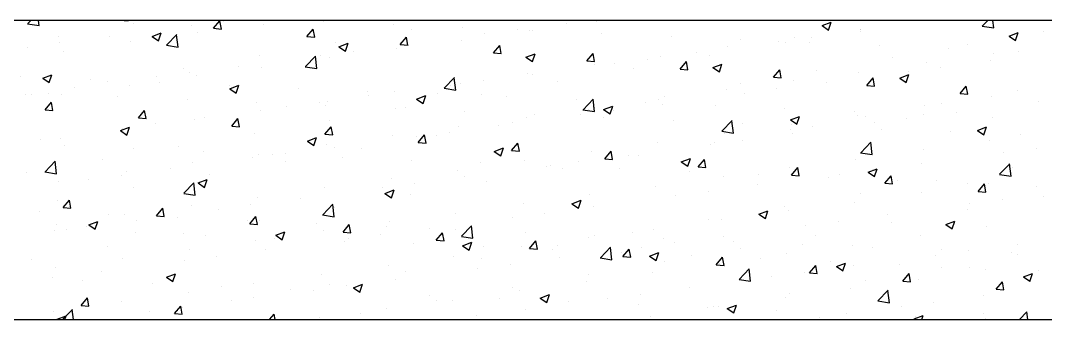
# Model space of a CAD drawing. Header units: millimetres. Extents: x 331487 to 517269, y 198509 to 399936.
# Drawn here: x 444269 to 445057, y 332579 to 332809 of the extents above; entities that cross this region are included whole.
import ezdxf

# ---------------------------------------------------------------- set-up
doc = ezdxf.new("R2010")
doc.units = ezdxf.units.MM
doc.header["$MEASUREMENT"] = 0
doc.layers.add('9th_Column', color=2, linetype='Continuous', lineweight=25)
doc.layers.add('COLUMN', color=6, linetype='Continuous')

msp = doc.modelspace()

# ---------------------------------------------------------------- linework, layer by layer
at = {"layer": '9th_Column'}
for p, q in [((447704.35, 332808.51), (443134.35, 332808.51)), ((442904.35, 332578.51), (447934.35, 332578.51))]:
    msp.add_line(p, q, dxfattribs=at)
at = {"layer": 'COLUMN', "color": 2, "linetype": 'Continuous'}
for p, q in [((444274.13, 332806.03), (444283.03, 332804.65)), ((444274.22, 332806.12), (444276.51, 332808.51)), ((444283.03, 332804.65), (444282.58, 332808.51)), ((444348.22, 332808.51), (444351.35, 332808.24)), ((444351.35, 332808.23), (444351.29, 332808.51)), ((444355.79, 332806.39), (444355.79, 332806.39)), ((444399.82, 332804.52), (444399.82, 332804.52)), ((444417.1, 332802.48), (444421.92, 332808.23)), ((444423.07, 332801.95), (444421.92, 332808.22)), ((444424.86, 332807.82), (444424.86, 332807.82)), ((444455.34, 332805.59), (444455.34, 332805.59)), ((444501.86, 332807.6), (444501.86, 332807.6)), ((444555.24, 332805.34), (444555.24, 332805.34)), ((444688.55, 332806.55), (444688.55, 332806.55)), ((444711.2, 332807.78), (444711.2, 332807.78)), ((444884.93, 332804.53), (444891.93, 332807.22)), ((444884.93, 332804.53), (444889.9, 332801.18)), ((444889.89, 332801.18), (444891.92, 332807.22)), ((445007.94, 332804.13), (445016.84, 332802.75)), ((445008.03, 332804.22), (445012.15, 332808.51)), ((445016.84, 332802.75), (445016.17, 332808.51)), ((444297.47, 332796.38), (444297.47, 332796.38)), ((444336.67, 332796.2), (444336.67, 332796.2)), ((444369.76, 332796.3), (444376.77, 332798.99)), ((444369.76, 332796.3), (444374.74, 332792.95)), ((444374.73, 332792.95), (444376.76, 332798.99)), ((444380.95, 332789.57), (444388.73, 332797.69)), ((444389.75, 332788.1), (444388.65, 332797.6)), ((444404.83, 332799.18), (444404.83, 332799.18)), ((444417.1, 332802.48), (444423.08, 332801.96)), ((444488.82, 332796.21), (444493.65, 332801.95)), ((444488.82, 332796.21), (444494.8, 332795.69)), ((444494.8, 332795.68), (444493.64, 332801.95)), ((444568.94, 332801.43), (444568.94, 332801.43)), ((444608.63, 332803.09), (444608.63, 332803.09)), ((444625.64, 332798.27), (444625.64, 332798.27)), ((444650.68, 332801.57), (444650.68, 332801.57)), ((444659.86, 332800.73), (444659.86, 332800.73)), ((444662.01, 332800.83), (444662.01, 332800.83)), ((444715.39, 332798.58), (444715.39, 332798.58)), ((444768.77, 332796.32), (444768.77, 332796.32)), ((444914.29, 332801.83), (444914.29, 332801.83)), ((444914.37, 332800.3), (444914.37, 332800.3)), ((444914.72, 332801.82), (444914.72, 332801.82)), ((445028.64, 332796.52), (445035.64, 332799.21)), ((445028.64, 332796.52), (445033.61, 332793.17)), ((445033.61, 332793.17), (445035.64, 332799.21)), ((445055.32, 332799.89), (445055.32, 332799.89)), ((444298.8, 332791.22), (444298.8, 332791.22)), ((444353.49, 332792.14), (444353.49, 332792.14)), ((444380.86, 332789.48), (444389.75, 332788.1)), ((444510.62, 332791.42), (444510.62, 332791.42)), ((444513.48, 332788.3), (444520.48, 332790.98)), ((444513.48, 332788.3), (444518.45, 332784.94)), ((444518.45, 332784.94), (444520.47, 332790.98)), ((444560.55, 332789.93), (444565.37, 332795.68)), ((444560.55, 332789.93), (444566.53, 332789.41)), ((444562.49, 332789.96), (444562.49, 332789.96)), ((444566.52, 332789.4), (444565.37, 332795.67)), ((444607.92, 332793.24), (444607.92, 332793.24)), ((444632.28, 332783.66), (444637.1, 332789.4)), ((444638.25, 332783.13), (444637.09, 332789.4)), ((444812.43, 332788.39), (444812.43, 332788.39)), ((444822.16, 332794.07), (444822.16, 332794.07)), ((444851.46, 332792.02), (444851.46, 332792.02)), ((444856.4, 332791.81), (444856.4, 332791.81)), ((444863.78, 332795.43), (444863.78, 332795.43)), ((444875.54, 332791.81), (444875.54, 332791.81)), ((444876.49, 332795.32), (444876.49, 332795.32)), ((444928.92, 332789.56), (444928.92, 332789.56)), ((444997, 332789.88), (444997, 332789.88)), ((444273.76, 332787.92), (444273.76, 332787.92)), ((444301.55, 332784.65), (444301.55, 332784.65)), ((444452.3, 332781.41), (444452.3, 332781.41)), ((444487.67, 332773.02), (444495.46, 332781.13)), ((444496.47, 332771.55), (444495.37, 332781.04)), ((444499.58, 332781.67), (444499.58, 332781.67)), ((444524.61, 332784.97), (444524.61, 332784.97)), ((444557.41, 332786.84), (444557.41, 332786.84)), ((444632.28, 332783.66), (444638.25, 332783.14)), ((444657.19, 332780.29), (444664.19, 332782.98)), ((444657.19, 332780.29), (444662.16, 332776.93)), ((444662.16, 332776.93), (444664.19, 332782.97)), ((444704, 332777.38), (444708.82, 332783.13)), ((444709.98, 332776.85), (444708.82, 332783.12)), ((444760.5, 332780.89), (444760.5, 332780.89)), ((444788.3, 332783.71), (444788.3, 332783.71)), ((444798.08, 332781.8), (444798.08, 332781.8)), ((444982.3, 332787.3), (444982.3, 332787.3)), ((445016.35, 332783.08), (445016.35, 332783.08)), ((445035.68, 332785.04), (445035.68, 332785.04)), ((444436.42, 332773.36), (444436.42, 332773.36)), ((444454.13, 332772.3), (444454.13, 332772.3)), ((444487.58, 332772.93), (444496.48, 332771.55)), ((444506.06, 332779.79), (444506.06, 332779.79)), ((444704, 332777.38), (444709.98, 332776.86)), ((444709.98, 332774.49), (444709.98, 332774.49)), ((444725.4, 332775.43), (444725.4, 332775.43)), ((444750.43, 332778.72), (444750.43, 332778.72)), ((444775.73, 332771.11), (444780.55, 332776.85)), ((444781.7, 332770.58), (444780.55, 332776.85)), ((444800.9, 332772.28), (444807.91, 332774.97)), ((444800.9, 332772.28), (444805.88, 332768.92)), ((444805.87, 332768.92), (444807.9, 332774.96)), ((444938.68, 332779.87), (444938.68, 332779.87)), ((444965.01, 332776.04), (444965.01, 332776.04)), ((444976.25, 332772.47), (444976.25, 332772.47)), ((445014.12, 332777.46), (445014.12, 332777.46)), ((444268.86, 332765.52), (444268.86, 332765.52)), ((444285.74, 332764.05), (444292.74, 332766.74)), ((444290.71, 332760.7), (444292.74, 332766.74)), ((444373.52, 332765.08), (444373.52, 332765.08)), ((444393.98, 332771.4), (444393.98, 332771.4)), ((444398.55, 332768.37), (444398.55, 332768.37)), ((444403.61, 332765.89), (444403.61, 332765.89)), ((444594.39, 332756.46), (444602.18, 332764.58)), ((444603.2, 332755), (444602.09, 332764.49)), ((444658.64, 332767.45), (444658.64, 332767.45)), ((444662.24, 332767.11), (444662.24, 332767.11)), ((444739.77, 332771.79), (444739.77, 332771.79)), ((444775.73, 332771.11), (444781.71, 332770.59)), ((444847.45, 332764.83), (444852.28, 332770.58)), ((444847.45, 332764.83), (444853.43, 332764.31)), ((444853.43, 332764.3), (444852.27, 332770.57)), ((444880.36, 332769.86), (444880.36, 332769.86)), ((444913.07, 332768.54), (444913.07, 332768.54)), ((444944.62, 332764.27), (444951.62, 332766.96)), ((444949.59, 332760.91), (444951.61, 332766.96)), ((444951.21, 332769.18), (444951.21, 332769.18)), ((444285.74, 332764.05), (444290.72, 332760.7)), ((444310.36, 332756.76), (444310.36, 332756.76)), ((444322.24, 332763.27), (444322.24, 332763.27)), ((444335.66, 332761.39), (444335.66, 332761.39)), ((444352.27, 332758.85), (444352.27, 332758.85)), ((444375.62, 332761.01), (444375.62, 332761.01)), ((444429.01, 332758.75), (444429.01, 332758.75)), ((444429.46, 332756.04), (444436.46, 332758.73)), ((444434.42, 332752.69), (444436.45, 332758.73)), ((444482.39, 332756.5), (444482.39, 332756.5)), ((444599.33, 332758.83), (444599.33, 332758.83)), ((444606.7, 332759.95), (444606.7, 332759.95)), ((444624.37, 332762.13), (444624.37, 332762.13)), ((444681.45, 332761.78), (444681.45, 332761.78)), ((444822.05, 332759.85), (444822.05, 332759.85)), ((444862.56, 332762.14), (444862.56, 332762.14)), ((444888.06, 332760.86), (444888.06, 332760.86)), ((444919.18, 332758.56), (444924, 332764.3)), ((444919.18, 332758.56), (444925.16, 332758.04)), ((444925.15, 332758.03), (444924, 332764.3)), ((444944.62, 332764.27), (444949.59, 332760.91)), ((444990.91, 332752.28), (444995.73, 332758.03)), ((444996.88, 332751.75), (444995.72, 332758.02)), ((444272.49, 332751.78), (444272.49, 332751.78)), ((444277.35, 332751.37), (444277.35, 332751.37)), ((444289.94, 332752.09), (444289.94, 332752.09)), ((444300.33, 332751.36), (444300.33, 332751.36)), ((444343.33, 332749.83), (444343.33, 332749.83)), ((444429.46, 332756.04), (444434.43, 332752.69)), ((444535.77, 332754.24), (444535.77, 332754.24)), ((444536.18, 332750.52), (444536.18, 332750.52)), ((444556.19, 332753.55), (444556.19, 332753.55)), ((444573.17, 332748.03), (444580.17, 332750.72)), ((444578.14, 332744.68), (444580.17, 332750.72)), ((444589.15, 332751.99), (444589.15, 332751.99)), ((444594.31, 332756.37), (444603.2, 332754.99)), ((444623.13, 332751.77), (444623.13, 332751.77)), ((444642.53, 332749.73), (444642.53, 332749.73)), ((444763.73, 332749.84), (444763.73, 332749.84)), ((444811.22, 332755.1), (444811.22, 332755.1)), ((444825.15, 332752.58), (444825.15, 332752.58)), ((444850.19, 332755.88), (444850.19, 332755.88)), ((444990.91, 332752.28), (444996.88, 332751.76)), ((445015.14, 332749.79), (445015.14, 332749.79)), ((445035.19, 332754.88), (445035.19, 332754.88)), ((444287.52, 332739.82), (444292.34, 332745.56)), ((444293.5, 332739.29), (444292.34, 332745.55)), ((444396.71, 332747.58), (444396.71, 332747.58)), ((444450.09, 332745.32), (444450.09, 332745.32)), ((444473.27, 332742.23), (444473.27, 332742.23)), ((444498.31, 332745.53), (444498.31, 332745.53)), ((444503.47, 332743.07), (444503.47, 332743.07)), ((444504.85, 332746.5), (444504.85, 332746.5)), ((444556.86, 332740.81), (444556.86, 332740.81)), ((444564.81, 332741.76), (444564.81, 332741.76)), ((444573.17, 332748.03), (444578.14, 332744.68)), ((444695.92, 332747.48), (444695.92, 332747.48)), ((444701.12, 332739.91), (444708.91, 332748.03)), ((444708.77, 332741.2), (444708.77, 332741.2)), ((444709.92, 332738.44), (444708.82, 332747.94)), ((444716.88, 332740.03), (444723.88, 332742.71)), ((444721.85, 332736.67), (444723.88, 332742.71)), ((444749.3, 332745.22), (444749.3, 332745.22)), ((444759.28, 332747.6), (444759.28, 332747.6)), ((444762, 332744.27), (444762, 332744.27)), ((444802.68, 332742.97), (444802.68, 332742.97)), ((444856.06, 332740.71), (444856.06, 332740.71)), ((444963.79, 332742.75), (444963.79, 332742.75)), ((444976.87, 332744.87), (444976.87, 332744.87)), ((445050.97, 332746.33), (445050.97, 332746.33)), ((444287.52, 332739.82), (444293.5, 332739.29)), ((444359.25, 332733.54), (444364.07, 332739.29)), ((444359.25, 332733.54), (444365.23, 332733.02)), ((444365.22, 332733.01), (444364.07, 332739.28)), ((444410.12, 332733.92), (444410.12, 332733.92)), ((444430.97, 332727.27), (444435.79, 332733.01)), ((444436.95, 332726.73), (444435.79, 332733)), ((444452.91, 332739.01), (444452.91, 332739.01)), ((444610.24, 332738.56), (444610.24, 332738.56)), ((444657.42, 332734.16), (444657.42, 332734.16)), ((444663.62, 332736.3), (444663.62, 332736.3)), ((444699.09, 332735.99), (444699.09, 332735.99)), ((444701.03, 332739.82), (444709.92, 332738.44)), ((444705.41, 332739.83), (444705.41, 332739.83)), ((444716.88, 332740.03), (444721.86, 332736.67)), ((444717, 332734.04), (444717, 332734.04)), ((444724.12, 332739.28), (444724.12, 332739.28)), ((444860.59, 332732.02), (444867.6, 332734.7)), ((444865.56, 332728.66), (444867.59, 332734.7)), ((444909.45, 332738.46), (444909.45, 332738.46)), ((444911.86, 332735.25), (444911.86, 332735.25)), ((444918.56, 332734.86), (444918.56, 332734.86)), ((444949.94, 332733.03), (444949.94, 332733.03)), ((444962.83, 332736.2), (444962.83, 332736.2)), ((444987.81, 332738.02), (444987.81, 332738.02)), ((445016.21, 332733.94), (445016.21, 332733.94)), ((444345.43, 332723.79), (444352.43, 332726.48)), ((444347.21, 332725.64), (444347.21, 332725.64)), ((444350.4, 332720.43), (444352.43, 332726.48)), ((444351.05, 332725.56), (444351.05, 332725.56)), ((444372.24, 332728.93), (444372.24, 332728.93)), ((444402.4, 332732.61), (444402.4, 332732.61)), ((444430.97, 332727.27), (444436.95, 332726.74)), ((444502.7, 332720.99), (444507.52, 332726.74)), ((444506.49, 332731.75), (444506.49, 332731.75)), ((444508.67, 332720.46), (444507.52, 332726.73)), ((444605.49, 332726.66), (444605.49, 332726.66)), ((444635.94, 332727.67), (444635.94, 332727.67)), ((444647.09, 332729.81), (444647.09, 332729.81)), ((444770.38, 332731.79), (444770.38, 332731.79)), ((444807.84, 332723.36), (444815.63, 332731.48)), ((444816.65, 332721.89), (444815.54, 332731.39)), ((444823.77, 332729.53), (444823.77, 332729.53)), ((444860.59, 332732.02), (444865.57, 332728.66)), ((444861.35, 332728.85), (444861.35, 332728.85)), ((444877.15, 332727.28), (444877.15, 332727.28)), ((444924.91, 332729.74), (444924.91, 332729.74)), ((444930.53, 332725.02), (444930.53, 332725.02)), ((445004.31, 332724.01), (445011.31, 332726.7)), ((445009.28, 332720.65), (445011.3, 332726.69)), ((444284.06, 332717.32), (444284.06, 332717.32)), ((444299.12, 332718.07), (444299.12, 332718.07)), ((444345.43, 332723.79), (444350.41, 332720.43)), ((444448.17, 332721.74), (444448.17, 332721.74)), ((444489.15, 332715.78), (444496.15, 332718.47)), ((444494.12, 332712.42), (444496.14, 332718.47)), ((444502.7, 332720.99), (444508.68, 332720.47)), ((444554.98, 332720.26), (444554.98, 332720.26)), ((444573.03, 332719.39), (444573.03, 332719.39)), ((444574.43, 332714.71), (444579.25, 332720.46)), ((444580.4, 332714.18), (444579.24, 332720.45)), ((444588.77, 332719.8), (444588.77, 332719.8)), ((444598.06, 332722.68), (444598.06, 332722.68)), ((444807.75, 332723.27), (444816.65, 332721.89)), ((444810, 332721.81), (444810, 332721.81)), ((444860.24, 332724.85), (444860.24, 332724.85)), ((444861.75, 332721.42), (444861.75, 332721.42)), ((444983.91, 332722.77), (444983.91, 332722.77)), ((445004.31, 332724.01), (445009.28, 332720.65)), ((445037.3, 332720.51), (445037.3, 332720.51)), ((444302.35, 332712.43), (444302.35, 332712.43)), ((444355.73, 332710.18), (444355.73, 332710.18)), ((444389.85, 332711.73), (444389.85, 332711.73)), ((444489.15, 332715.78), (444494.12, 332712.43)), ((444503.63, 332713.22), (444503.63, 332713.22)), ((444509.87, 332711.07), (444509.87, 332711.07)), ((444530.45, 332709.79), (444530.45, 332709.79)), ((444574.43, 332714.71), (444580.4, 332714.19)), ((444632.86, 332707.77), (444639.86, 332710.46)), ((444637.83, 332704.42), (444639.86, 332710.46)), ((444646.15, 332708.44), (444650.97, 332714.18)), ((444652.13, 332707.91), (444650.97, 332714.18)), ((444758.06, 332714.31), (444758.06, 332714.31)), ((444798.85, 332713.14), (444798.85, 332713.14)), ((444801.92, 332714.84), (444801.92, 332714.84)), ((444823.88, 332716.44), (444823.88, 332716.44)), ((444914.57, 332706.81), (444922.35, 332714.93)), ((444923.37, 332705.34), (444922.27, 332714.84)), ((444962.58, 332709.46), (444962.58, 332709.46)), ((445013.92, 332716.5), (445013.92, 332716.5)), ((445049.7, 332710.19), (445049.7, 332710.19)), ((444331.54, 332701.72), (444331.54, 332701.72)), ((444409.11, 332707.92), (444409.11, 332707.92)), ((444446.97, 332702.79), (444446.97, 332702.79)), ((444451.69, 332705.72), (444451.69, 332705.72)), ((444462.49, 332705.67), (444462.49, 332705.67)), ((444472, 332706.09), (444472, 332706.09)), ((444515.88, 332703.41), (444515.88, 332703.41)), ((444632.86, 332707.77), (444637.83, 332704.42)), ((444646.15, 332708.44), (444652.13, 332707.92)), ((444707.55, 332707.91), (444707.55, 332707.91)), ((444717.88, 332702.16), (444722.7, 332707.91)), ((444717.88, 332702.16), (444723.86, 332701.64)), ((444723.85, 332701.63), (444722.7, 332707.9)), ((444735.69, 332704.83), (444735.69, 332704.83)), ((444743.6, 332704.83), (444743.6, 332704.83)), ((444776.57, 332699.76), (444783.57, 332702.45)), ((444781.54, 332696.41), (444783.57, 332702.45)), ((444789.6, 332695.89), (444794.42, 332701.63)), ((444795.58, 332695.36), (444794.42, 332701.63)), ((444910.64, 332701.96), (444910.64, 332701.96)), ((444914.48, 332706.72), (444923.37, 332705.34)), ((445024.66, 332706.89), (445024.66, 332706.89)), ((444287.48, 332692.16), (444295.27, 332700.27)), ((444296.28, 332690.69), (444295.18, 332700.18)), ((444383.81, 332694.48), (444383.81, 332694.48)), ((444401.18, 332699.32), (444401.18, 332699.32)), ((444472.13, 332699.78), (444472.13, 332699.78)), ((444569.26, 332701.16), (444569.26, 332701.16)), ((444622.64, 332698.9), (444622.64, 332698.9)), ((444656.21, 332700.87), (444656.21, 332700.87)), ((444672.78, 332696.54), (444672.78, 332696.54)), ((444676.02, 332696.65), (444676.02, 332696.65)), ((444685.28, 332694.82), (444685.28, 332694.82)), ((444697.82, 332699.84), (444697.82, 332699.84)), ((444729.4, 332694.39), (444729.4, 332694.39)), ((444776.57, 332699.76), (444781.55, 332696.41)), ((444789.6, 332695.89), (444795.58, 332695.37)), ((444860.13, 332695.56), (444860.13, 332695.56)), ((444861.33, 332689.61), (444866.15, 332695.36)), ((444867.3, 332689.08), (444866.15, 332695.35)), ((444920.28, 332691.75), (444927.29, 332694.44)), ((444923.63, 332693.59), (444923.63, 332693.59)), ((444925.25, 332688.4), (444927.28, 332694.44)), ((444961.51, 332698.58), (444961.51, 332698.58)), ((445021.29, 332690.26), (445029.08, 332698.37)), ((445030.1, 332688.79), (445028.99, 332698.28)), ((445031.06, 332695.22), (445031.06, 332695.22)), ((444273.22, 332691.71), (444273.22, 332691.71)), ((444287.39, 332692.07), (444296.29, 332690.69)), ((444320.9, 332686.2), (444320.9, 332686.2)), ((444345.94, 332689.49), (444345.94, 332689.49)), ((444349.84, 332692.27), (444349.84, 332692.27)), ((444405.12, 332683.53), (444412.13, 332686.22)), ((444410.09, 332680.17), (444412.12, 332686.21)), ((444413.82, 332689.77), (444413.82, 332689.77)), ((444553.76, 332686.97), (444553.76, 332686.97)), ((444604.27, 332693.37), (444604.27, 332693.37)), ((444609.63, 332688.23), (444609.63, 332688.23)), ((444782.79, 332692.14), (444782.79, 332692.14)), ((444808.79, 332688.52), (444808.79, 332688.52)), ((444836.17, 332689.88), (444836.17, 332689.88)), ((444861.33, 332689.61), (444867.31, 332689.09)), ((444889.55, 332687.62), (444889.55, 332687.62)), ((444898.6, 332690.3), (444898.6, 332690.3)), ((444920.29, 332691.75), (444925.26, 332688.4)), ((444933.06, 332683.34), (444937.88, 332689.08)), ((444939.03, 332682.81), (444937.87, 332689.08)), ((445021.2, 332690.17), (445030.1, 332688.79)), ((444297.9, 332684.78), (444297.9, 332684.78)), ((444355.5, 332679.76), (444355.5, 332679.76)), ((444394.2, 332675.61), (444401.99, 332683.72)), ((444403.01, 332674.14), (444401.9, 332683.63)), ((444405.12, 332683.53), (444410.1, 332680.17)), ((444502.42, 332679.93), (444502.42, 332679.93)), ((444546.72, 332679.95), (444546.72, 332679.95)), ((444548.84, 332675.52), (444555.84, 332678.21)), ((444553.81, 332672.16), (444555.83, 332678.21)), ((444571.75, 332683.24), (444571.75, 332683.24)), ((444626.96, 332684.81), (444626.96, 332684.81)), ((444756.85, 332681.02), (444756.85, 332681.02)), ((444835.45, 332681.98), (444835.45, 332681.98)), ((444933.06, 332683.34), (444939.03, 332682.82)), ((444942.93, 332685.37), (444942.93, 332685.37)), ((444972.75, 332685.21), (444972.75, 332685.21)), ((444996.32, 332683.11), (444996.32, 332683.11)), ((445004.78, 332677.06), (445009.6, 332682.81)), ((445010.76, 332676.53), (445009.6, 332682.8)), ((445012.71, 332683.21), (445012.71, 332683.21)), ((445049.7, 332680.86), (445049.7, 332680.86)), ((444301.4, 332664.6), (444306.22, 332670.34)), ((444307.37, 332664.07), (444306.21, 332670.33)), ((444394.12, 332675.51), (444403.01, 332674.13)), ((444450.48, 332672.43), (444450.48, 332672.43)), ((444483.57, 332671.63), (444483.57, 332671.63)), ((444548.84, 332675.52), (444553.81, 332672.16)), ((444568.64, 332674.8), (444568.64, 332674.8)), ((444692.55, 332667.51), (444699.55, 332670.2)), ((444697.52, 332664.15), (444699.55, 332670.2)), ((444706.34, 332674.62), (444706.34, 332674.62)), ((444772.54, 332673.7), (444772.54, 332673.7)), ((444797.57, 332676.99), (444797.57, 332676.99)), ((444914.43, 332675.19), (444914.43, 332675.19)), ((444961.36, 332676.17), (444961.36, 332676.17)), ((445004.78, 332677.06), (445010.76, 332676.54)), ((445023.39, 332670.75), (445023.39, 332670.75)), ((445055.03, 332673.26), (445055.03, 332673.26)), ((444297.18, 332669.75), (444297.18, 332669.75)), ((444301.4, 332664.6), (444307.37, 332664.07)), ((444373.12, 332658.32), (444377.94, 332664.07)), ((444379.1, 332657.79), (444377.94, 332664.06)), ((444399.97, 332666.03), (444399.97, 332666.03)), ((444420.66, 332663.35), (444420.66, 332663.35)), ((444445.69, 332666.65), (444445.69, 332666.65)), ((444500.93, 332659.05), (444508.72, 332667.17)), ((444509.73, 332657.58), (444508.63, 332667.08)), ((444510.33, 332664.79), (444510.33, 332664.79)), ((444654.99, 332667.58), (444654.99, 332667.58)), ((444692.55, 332667.51), (444697.52, 332664.16)), ((444709.38, 332665.38), (444709.38, 332665.38)), ((444836.26, 332659.5), (444843.26, 332662.19)), ((444841.23, 332656.15), (444843.26, 332662.19)), ((444856.11, 332665.18), (444856.11, 332665.18)), ((444858.91, 332662.27), (444858.91, 332662.27)), ((444909.42, 332668.67), (444909.42, 332668.67)), ((444996.71, 332663.25), (444996.71, 332663.25)), ((444998.36, 332667.45), (444998.36, 332667.45)), ((444282.87, 332661.34), (444282.87, 332661.34)), ((444336.25, 332659.08), (444336.25, 332659.08)), ((444348.62, 332658.99), (444348.62, 332658.99)), ((444357.5, 332655.04), (444357.5, 332655.04)), ((444373.12, 332658.32), (444379.1, 332657.8)), ((444389.64, 332656.82), (444389.64, 332656.82)), ((444443.02, 332654.57), (444443.02, 332654.57)), ((444444.85, 332652.05), (444449.67, 332657.79)), ((444450.82, 332651.52), (444449.67, 332657.78)), ((444452.01, 332654.78), (444452.01, 332654.78)), ((444500.84, 332658.96), (444509.73, 332657.58)), ((444603.05, 332660.08), (444603.05, 332660.08)), ((444646.48, 332657.1), (444646.48, 332657.1)), ((444671.51, 332660.4), (444671.51, 332660.4)), ((444797.79, 332655.17), (444797.79, 332655.17)), ((444807.57, 332655.23), (444807.57, 332655.23)), ((444836.26, 332659.5), (444841.24, 332656.15)), ((444897.33, 332654.15), (444897.33, 332654.15)), ((444935.2, 332659.14), (444935.2, 332659.14)), ((444979.98, 332651.49), (444986.98, 332654.18)), ((444984.94, 332648.14), (444986.97, 332654.18)), ((444294.6, 332646.75), (444294.6, 332646.75)), ((444296.68, 332651.49), (444296.68, 332651.49)), ((444303.96, 332647.9), (444303.96, 332647.9)), ((444319.63, 332650.05), (444319.63, 332650.05)), ((444321.1, 332651.27), (444328.1, 332653.96)), ((444321.1, 332651.27), (444326.08, 332647.92)), ((444326.07, 332647.92), (444328.1, 332653.96)), ((444444.85, 332652.05), (444450.83, 332651.52)), ((444496.4, 332652.31), (444496.4, 332652.31)), ((444501.2, 332646.64), (444501.2, 332646.64)), ((444516.57, 332645.77), (444521.4, 332651.52)), ((444522.55, 332645.24), (444521.39, 332651.51)), ((444549.78, 332650.06), (444549.78, 332650.06)), ((444552.54, 332653.68), (444552.54, 332653.68)), ((444583.32, 332648.79), (444583.32, 332648.79)), ((444603.17, 332647.8), (444603.17, 332647.8)), ((444607.65, 332642.5), (444615.44, 332650.62)), ((444616.46, 332641.03), (444615.35, 332650.53)), ((444755.63, 332647.73), (444755.63, 332647.73)), ((444872.29, 332650.85), (444872.29, 332650.85)), ((444938.39, 332653.24), (444938.39, 332653.24)), ((444979.98, 332651.49), (444984.95, 332648.14)), ((445011.49, 332649.92), (445011.49, 332649.92)), ((444357.34, 332645.65), (444357.34, 332645.65)), ((444393.69, 332644.77), (444393.69, 332644.77)), ((444410.72, 332643.39), (444410.72, 332643.39)), ((444449.26, 332639.14), (444449.26, 332639.14)), ((444464.1, 332641.14), (444464.1, 332641.14)), ((444464.81, 332643.27), (444471.82, 332645.95)), ((444464.81, 332643.27), (444469.79, 332639.91)), ((444469.78, 332639.91), (444471.81, 332645.95)), ((444516.58, 332645.77), (444522.55, 332645.25)), ((444517.49, 332638.88), (444517.49, 332638.88)), ((444520.41, 332640.51), (444520.41, 332640.51)), ((444545.45, 332643.8), (444545.45, 332643.8)), ((444588.3, 332639.5), (444593.12, 332645.24)), ((444588.3, 332639.5), (444594.28, 332638.97)), ((444594.27, 332638.97), (444593.12, 332645.23)), ((444607.56, 332642.41), (444616.46, 332641.03)), ((444656.55, 332645.55), (444656.55, 332645.55)), ((444660.03, 332633.22), (444664.85, 332638.97)), ((444666, 332632.69), (444664.84, 332638.96)), ((444705.12, 332641.33), (444705.12, 332641.33)), ((444709.93, 332643.29), (444709.93, 332643.29)), ((444739.47, 332645.16), (444739.47, 332645.16)), ((444763.31, 332641.04), (444763.31, 332641.04)), ((444809.14, 332642.54), (444809.14, 332642.54)), ((444816.7, 332638.78), (444816.7, 332638.78)), ((444880.07, 332643.23), (444880.07, 332643.23)), ((444960.15, 332642.88), (444960.15, 332642.88)), ((444335.37, 332634.76), (444335.37, 332634.76)), ((444398.75, 332632.74), (444398.75, 332632.74)), ((444457.26, 332632.19), (444457.26, 332632.19)), ((444570.87, 332636.63), (444570.87, 332636.63)), ((444608.53, 332635.26), (444615.53, 332637.95)), ((444608.53, 332635.26), (444613.5, 332631.9)), ((444613.5, 332631.9), (444615.52, 332637.94)), ((444624.25, 332634.37), (444624.25, 332634.37)), ((444653.78, 332634.29), (444653.78, 332634.29)), ((444660.03, 332633.22), (444666, 332632.7)), ((444677.63, 332632.11), (444677.63, 332632.11)), ((444681.15, 332635.15), (444681.15, 332635.15)), ((444714.38, 332625.95), (444722.16, 332634.07)), ((444723.18, 332624.48), (444722.08, 332633.98)), ((444731.75, 332626.95), (444736.57, 332632.69)), ((444737.73, 332626.41), (444736.57, 332632.68)), ((444746.23, 332634.26), (444746.23, 332634.26)), ((444771.27, 332637.55), (444771.27, 332637.55)), ((444821.75, 332633.22), (444821.75, 332633.22)), ((444870.08, 332636.53), (444870.08, 332636.53)), ((444908.21, 332635.38), (444908.21, 332635.38)), ((444923.46, 332634.27), (444923.46, 332634.27)), ((444976.84, 332632.01), (444976.84, 332632.01)), ((444997.08, 332631.31), (444997.08, 332631.31)), ((445034.96, 332636.29), (445034.96, 332636.29)), ((444277.05, 332624.75), (444277.05, 332624.75)), ((444347.41, 332625.7), (444347.41, 332625.7)), ((444394.35, 332623.91), (444394.35, 332623.91)), ((444419.39, 332627.21), (444419.39, 332627.21)), ((444601.84, 332626.79), (444601.84, 332626.79)), ((444622.83, 332625.14), (444622.83, 332625.14)), ((444683.08, 332625.94), (444683.08, 332625.94)), ((444714.29, 332625.86), (444723.18, 332624.48)), ((444731.02, 332629.86), (444731.02, 332629.86)), ((444731.75, 332626.95), (444737.73, 332626.42)), ((444752.24, 332627.25), (444759.24, 332629.94)), ((444752.24, 332627.25), (444757.21, 332623.89)), ((444757.21, 332623.89), (444759.24, 332629.93)), ((444763.43, 332623.21), (444763.43, 332623.21)), ((444784.4, 332627.6), (444784.4, 332627.6)), ((444803.48, 332620.67), (444808.3, 332626.42)), ((444809.45, 332620.14), (444808.3, 332626.41)), ((444837.78, 332625.35), (444837.78, 332625.35)), ((444857.7, 332628.98), (444857.7, 332628.98)), ((444891.16, 332623.09), (444891.16, 332623.09)), ((444972.05, 332628.01), (444972.05, 332628.01)), ((445030.22, 332629.76), (445030.22, 332629.76)), ((445034.9, 332628.25), (445034.9, 332628.25)), ((444295.47, 332618.2), (444295.47, 332618.2)), ((444331.2, 332615.6), (444331.2, 332615.6)), ((444551.33, 332620.39), (444551.33, 332620.39)), ((444564.51, 332615.13), (444564.51, 332615.13)), ((444620.17, 332617.66), (444620.17, 332617.66)), ((444645.2, 332620.96), (444645.2, 332620.96)), ((444803.48, 332620.67), (444809.46, 332620.15)), ((444806.35, 332621.94), (444806.35, 332621.94)), ((444821.1, 332609.4), (444828.89, 332617.51)), ((444829.91, 332607.93), (444828.8, 332617.43)), ((444871.02, 332614.71), (444871.02, 332614.71)), ((444875.2, 332614.39), (444880.03, 332620.14)), ((444881.18, 332613.86), (444880.02, 332620.13)), ((444895.95, 332619.24), (444902.96, 332621.93)), ((444895.95, 332619.24), (444900.93, 332615.88)), ((444900.92, 332615.88), (444902.95, 332621.93)), ((444908.89, 332619.7), (444908.89, 332619.7)), ((444944.54, 332620.84), (444944.54, 332620.84)), ((444976.58, 332618.24), (444976.58, 332618.24)), ((444997.93, 332618.58), (444997.93, 332618.58)), ((445010.27, 332616.63), (445010.27, 332616.63)), ((445051.31, 332616.33), (445051.31, 332616.33)), ((444293.32, 332610.61), (444293.32, 332610.61)), ((444316.36, 332608.25), (444316.36, 332608.25)), ((444380.79, 332611.01), (444387.79, 332613.7)), ((444380.79, 332611.01), (444385.77, 332607.66)), ((444385.76, 332607.66), (444387.79, 332613.7)), ((444499.98, 332613.35), (444499.98, 332613.35)), ((444557.01, 332609.35), (444557.01, 332609.35)), ((444703.9, 332608.04), (444703.9, 332608.04)), ((444705.11, 332613.2), (444705.11, 332613.2)), ((444754.42, 332614.44), (444754.42, 332614.44)), ((444821.01, 332609.31), (444829.91, 332607.93)), ((444845.99, 332611.41), (444845.99, 332611.41)), ((444875.21, 332614.39), (444881.18, 332613.87)), ((444918.26, 332608.23), (444918.26, 332608.23)), ((444946.93, 332608.12), (444951.75, 332613.86)), ((444946.93, 332608.12), (444952.91, 332607.6)), ((444952.9, 332607.59), (444951.75, 332613.86)), ((444958.93, 332609.59), (444958.93, 332609.59)), ((445018.66, 332601.84), (445023.48, 332607.59)), ((445024.63, 332601.31), (445023.47, 332607.58)), ((445039.67, 332611.23), (445046.67, 332613.92)), ((445039.67, 332611.23), (445044.64, 332607.88)), ((445044.64, 332607.87), (445046.66, 332613.92)), ((444369.74, 332605.99), (444369.74, 332605.99)), ((444397.53, 332599.45), (444397.53, 332599.45)), ((444423.12, 332603.74), (444423.12, 332603.74)), ((444448.05, 332605.85), (444448.05, 332605.85)), ((444476.51, 332601.48), (444476.51, 332601.48)), ((444494.11, 332601.07), (444494.11, 332601.07)), ((444506.2, 332605.12), (444506.2, 332605.12)), ((444519.14, 332604.36), (444519.14, 332604.36)), ((444524.51, 332603), (444531.51, 332605.69)), ((444524.51, 332603), (444529.48, 332599.65)), ((444529.47, 332599.65), (444531.5, 332605.69)), ((444529.89, 332599.23), (444529.89, 332599.23)), ((444646.8, 332603.19), (444646.8, 332603.19)), ((444652.56, 332601), (444652.56, 332601)), ((444782.83, 332603.1), (444782.83, 332603.1)), ((444906.99, 332602.09), (444906.99, 332602.09)), ((444927.82, 332592.85), (444935.61, 332600.96)), ((444936.63, 332591.38), (444935.52, 332600.87)), ((445018.66, 332601.84), (445024.63, 332601.32)), ((444315.27, 332589.38), (444320.09, 332595.12)), ((444321.25, 332588.85), (444320.09, 332595.11)), ((444346.19, 332592.41), (444346.19, 332592.41)), ((444430.95, 332592.75), (444430.95, 332592.75)), ((444447.88, 332595.11), (444447.88, 332595.11)), ((444583.27, 332596.97), (444583.27, 332596.97)), ((444588.48, 332593.17), (444588.48, 332593.17)), ((444600.62, 332593.5), (444600.62, 332593.5)), ((444636.65, 332594.72), (444636.65, 332594.72)), ((444668.22, 332595), (444675.22, 332597.68)), ((444668.22, 332595), (444673.19, 332591.64)), ((444673.19, 332591.64), (444675.22, 332597.68)), ((444690.04, 332592.46), (444690.04, 332592.46)), ((444719.92, 332594.82), (444719.92, 332594.82)), ((444744.96, 332598.11), (444744.96, 332598.11)), ((444856.48, 332595.69), (444856.48, 332595.69)), ((444859.94, 332598.22), (444859.94, 332598.22)), ((444927.74, 332592.75), (444936.63, 332591.37)), ((444970.78, 332591.86), (444970.78, 332591.86)), ((445008.65, 332596.85), (445008.65, 332596.85)), ((444294.25, 332584.91), (444294.25, 332584.91)), ((444301.04, 332578.51), (444308.53, 332586.31)), ((444309.33, 332578.51), (444308.44, 332586.22)), ((444315.27, 332589.38), (444321.25, 332588.85)), ((444368.04, 332584.47), (444368.04, 332584.47)), ((444387, 332583.1), (444391.82, 332588.85)), ((444389.56, 332585.1), (444389.56, 332585.1)), ((444392.97, 332582.57), (444391.82, 332588.84)), ((444393.08, 332587.76), (444393.08, 332587.76)), ((444530.16, 332583.16), (444530.16, 332583.16)), ((444550.11, 332587.1), (444550.11, 332587.1)), ((444656.77, 332586.5), (444656.77, 332586.5)), ((444743.42, 332590.21), (444743.42, 332590.21)), ((444796.8, 332587.95), (444796.8, 332587.95)), ((444801.62, 332588.21), (444801.62, 332588.21)), ((444805.14, 332588.65), (444805.14, 332588.65)), ((444811.93, 332586.99), (444818.93, 332589.67)), ((444811.93, 332586.99), (444816.91, 332583.63)), ((444816.9, 332583.63), (444818.93, 332589.67)), ((444850.18, 332585.69), (444850.18, 332585.69)), ((444903.56, 332583.44), (444903.56, 332583.44)), ((444945.74, 332588.57), (444945.74, 332588.57)), ((445009.06, 332583.34), (445009.06, 332583.34)), ((445036.68, 332578.51), (445042.34, 332584.41)), ((445042.92, 332578.51), (445042.25, 332584.32)), ((444296.77, 332578.76), (444303.77, 332581.45)), ((444296.77, 332578.76), (444297.14, 332578.51)), ((444302.78, 332578.51), (444303.77, 332581.45)), ((444387, 332583.1), (444392.98, 332582.58)), ((444460.14, 332578.51), (444463.54, 332582.57)), ((444464.29, 332578.51), (444463.54, 332582.56)), ((444498.77, 332580.06), (444498.77, 332580.06)), ((444618.9, 332581.52), (444618.9, 332581.52)), ((444753.2, 332581.15), (444753.2, 332581.15)), ((444882.59, 332580.25), (444882.59, 332580.25)), ((444955.64, 332578.98), (444962.65, 332581.67)), ((444955.64, 332578.98), (444956.34, 332578.51)), ((444956.95, 332581.18), (444956.95, 332581.18)), ((444961.58, 332578.51), (444962.64, 332581.66)), ((445010.33, 332578.93), (445010.33, 332578.93))]:
    msp.add_line(p, q, dxfattribs=at)

doc.saveas('drawing.dxf')
